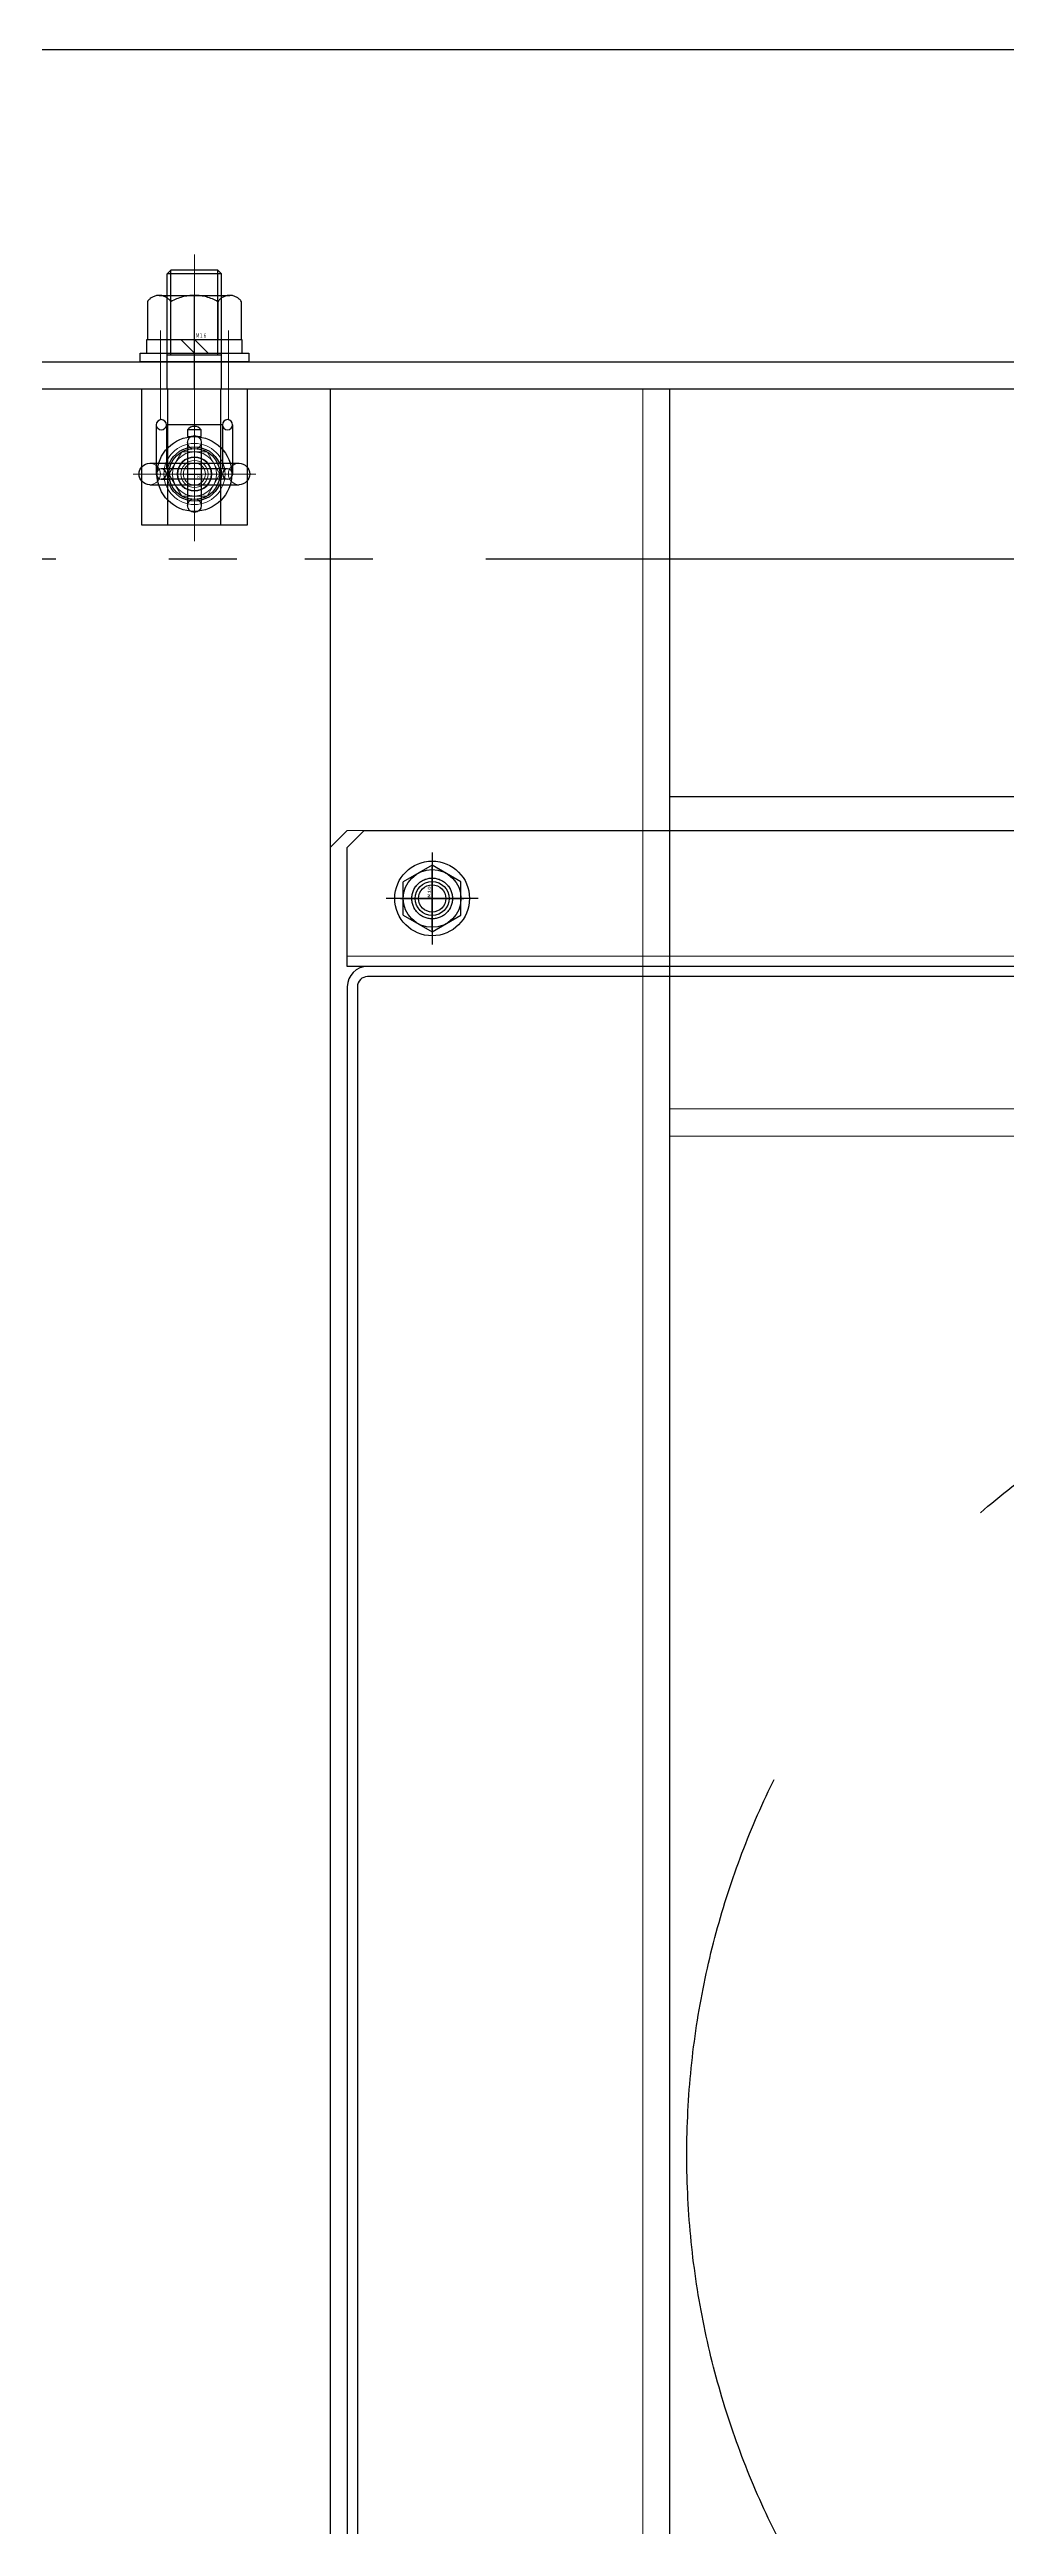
# Model space of a CAD drawing. Units: millimetres at full size. Extents: x -18456 to 18937, y -12290 to 13871.
# Drawn here: x 2281 to 3127, y 6336 to 8524 of the extents above; entities that cross this region are included whole.
import ezdxf
from ezdxf.enums import TextEntityAlignment as Align

# ---------------------------------------------------------------- set-up
doc = ezdxf.new("R2010")
doc.units = ezdxf.units.MM
doc.header["$LTSCALE"] = 100
doc.linetypes.add('CHAIN2', pattern=[12, 9, -1, 1, -1])
doc.linetypes.add('DOUBLE_CHAIN2', pattern=[12.8, 9, -1, 0.6, -0.6, 0.6, -1])
for name, color, linetype in [('0-2_0', 2, 'Continuous'), ('0-3_06_PHANTOM', 2, 'DOUBLE_CHAIN2'), ('0-6_10_DRAFT', 1, 'Continuous')]:
    doc.layers.add(name, color=color, linetype=linetype)
doc.layers.add('0-7_05_CENTER', color=2, linetype='CHAIN2', lineweight=18)
doc.layers.add('0-8_04_HIDDEN', color=7, linetype='Continuous', lineweight=18)
doc.styles.add('ＭＳ ゴシック', font='')
doc.styles.get('ＭＳ ゴシック').set_extended_font_data('MS Gothic')

# ---------------------------------------------------------------- blocks, each defined once
blk = doc.blocks.new('A$C54C30508_1')
at = {"layer": '0-2_0', "color": 134}
for p, q in [((175, -20), (-19, -20)), ((-25, -26), (-25, -1414)), ((-22, -26), (-22, -1414)), ((175, -23), (-19, -23))]:
    blk.add_line(p, q, dxfattribs=at)
blk.add_lwpolyline([(175, -20), (-25, -20), (-25, 15), (-20, 20), (670, 20), (675, 15), (675, -20), (475, -20)], dxfattribs=at)
for radius in [6, 3]:
    blk.add_arc((-19, -26), radius, 90, 180, dxfattribs=at)
at = {"layer": '0-6_10_DRAFT'}
for p, q in [((0, -9.34), (0, 9.34)), ((-9.34, 0), (9.34, 0))]:
    blk.add_line(p, q, dxfattribs=at)
blk.add_circle((0, 0), 6, dxfattribs=at)
at = {"layer": '0-8_04_HIDDEN'}
blk.add_line((-25, -17), (675, -17), dxfattribs=at)
blk = doc.blocks.new('10b_2')
at = {"layer": '0-2_0', "color": 134}
for q in [(-9.8, 0), (4.9, 8.49)]:
    blk.add_line((-4.9, 8.49), q, dxfattribs=at)
at = {"layer": '0-2_0', "color": 134, "linetype": 'CHAIN2'}
for p, q in [((0, -13.51), (0, 13.51)), ((13.51, 0), (-13.51, 0))]:
    blk.add_line(p, q, dxfattribs=at)
at = {"layer": '0-2_0', "color": 134}
for points in [[(4.9, -8.49), (9.8, 0), (4.9, 8.49)], [(-9.8, 0), (-4.9, -8.49), (4.9, -8.49)]]:
    blk.add_lwpolyline(points, dxfattribs=at)
for radius in [11, 8.49, 5, 4]:
    blk.add_circle((0, 0), radius, dxfattribs=at)
at = {"layer": '0-6_10_DRAFT', "style": 'ＭＳ ゴシック', "width": 1.8}
blk.add_text('M10', height=0.916, dxfattribs=at).set_placement((0.26, 0.12), align=Align.BOTTOM_LEFT)
blk = doc.blocks.new('A$C64556005')
at = {"layer": '0-7_05_CENTER'}
for p, q in [((0, 9.34), (0, -9.34)), ((-9.34, 0), (9.34, 0))]:
    blk.add_line(p, q, dxfattribs=at)
at = {"layer": '0-8_04_HIDDEN'}
for p, q in [((-26, 25), (-1414, 25)), ((-26, 22), (-1414, 22)), ((-23, -669), (-23, 19)), ((-20, -669), (-20, 19))]:
    blk.add_line(p, q, dxfattribs=at)
blk.add_lwpolyline([(15, -680), (-1455, -680), (-1460, -675), (-1460, 25), (-1455, 30), (15, 30), (20, 25), (20, -675)], close=True, dxfattribs=at)
blk.add_circle((0, 0), 6, dxfattribs=at)
for radius in [6, 3]:
    blk.add_arc((-26, 19), radius, 0, 90, dxfattribs=at)
blk = doc.blocks.new('A$C049B7EE3_1')
at = {"layer": '0-3_06_PHANTOM', "color": 7}
blk.add_circle((1070, 325), 250.01, dxfattribs=at)
at = {"layer": '0-2_0', "rotation": 270}
blk.add_blockref('A$C54C30508_1', (1440, 650), dxfattribs=at)
at = {"layer": '0-8_04_HIDDEN'}
for name in ['A$C64556005', '10b_2']:
    blk.add_blockref(name, (1440, 650), dxfattribs=at)
blk = doc.blocks.new('A$C092B7092_1_1')
at = {"layer": '0-3_06_PHANTOM', "color": 7}
for p, q in [((90, 1008), (2590, 1008)), ((2065, 880), (2590, 880))]:
    blk.add_line(p, q, dxfattribs=at)
for points in [[(90, 1100), (2590, 1100), (2590, 1000), (90, 1000)], [(2065, 1000), (1965, 1000), (1965, -1000), (2065, -1000)]]:
    blk.add_lwpolyline(points, close=True, dxfattribs=at)
blk.add_circle((1995, 850), 6, dxfattribs=at)
at = {"layer": '0-6_10_DRAFT'}
blk.add_line((1925, 1000), (1925, 1008), dxfattribs=at)
at = {"layer": '0-7_05_CENTER'}
for p, q in [((1915, 991.13), (1915, 1017.23)), ((1935, 991.13), (1935, 1017.23)), ((1995, 860.95), (1995, 839.05)), ((2005.95, 850), (1984.05, 850))]:
    blk.add_line(p, q, dxfattribs=at)
at = {"layer": '0-8_04_HIDDEN'}
for p, q in [((2057, -1000), (2057, 1000)), ((2065, 788), (2682, 788))]:
    blk.add_line(p, q, dxfattribs=at)
blk.add_lwpolyline([(2065, 780), (2590, 780), (2682, 780)], dxfattribs=at)
blk = doc.blocks.new('M8アイナットc')
at = {"layer": '0-2_0'}
for p, q in [((-13.15, 3.15), (13.15, 3.15)), ((-13.15, -3.15), (13.15, -3.15))]:
    blk.add_line(p, q, dxfattribs=at)
for centre, radius, start, end in [((0, 0), 8, 23.18804, 156.81196), ((-13.15, 0), 3.15, 90, 270), ((13.15, 0), 3.15, 270, 90), ((0, 0), 8, 203.18804, 336.81196)]:
    blk.add_arc(centre, radius, start, end, dxfattribs=at)
at = {"layer": '0-7_05_CENTER'}
for p, q in [((0, -10.01), (0, 10.01)), ((-18.09, 0), (18.09, 0))]:
    blk.add_line(p, q, dxfattribs=at)
at = {"layer": '0-8_04_HIDDEN', "color": 2}
for radius in [4, 3.25]:
    blk.add_circle((0, 0), radius, dxfattribs=at)
for centre, radius, start, end in [((-13.15, 0), 3.15, 270, 90), ((0, 0), 8, 156.81196, 203.18804), ((0, 0), 8, 336.81196, 23.18804), ((13.15, 0), 3.15, 90, 270)]:
    blk.add_arc(centre, radius, start, end, dxfattribs=at)
blk = doc.blocks.new('8b_1_1')
at = {"layer": '0-8_04_HIDDEN', "color": 2, "linetype": 'CHAIN2'}
for p, q in [((0, -10.87), (0, 10.87)), ((10.87, 0), (-10.87, 0))]:
    blk.add_line(p, q, dxfattribs=at)
at = {"layer": '0-8_04_HIDDEN', "color": 2}
for p, q in [((-3.75, 6.49), (-7.5, 0)), ((-7.5, 0), (-3.75, -6.49)), ((3.75, 6.49), (-3.75, 6.49)), ((3.75, 6.49), (-3.75, 6.49)), ((7.5, 0), (3.75, 6.49)), ((3.75, -6.49), (7.5, 0)), ((-3.75, -6.49), (3.75, -6.49)), ((-3.75, -6.49), (3.75, -6.49))]:
    blk.add_line(p, q, dxfattribs=at)
for points in [[(-3.75, 6.49), (-7.5, 0), (-3.75, -6.49)], [(3.75, -6.49), (7.5, 0), (3.75, 6.49)]]:
    blk.add_lwpolyline(points, dxfattribs=at)
for radius in [9, 6.5, 4, 3.25]:
    blk.add_circle((0, 0), radius, dxfattribs=at)
at = {"layer": '0-6_10_DRAFT', "style": 'ＭＳ ゴシック', "width": 1.75}
blk.add_text('M8', height=0.733, dxfattribs=at).set_placement((0.76, 0.14), align=Align.BOTTOM_LEFT)
blk = doc.blocks.new('A$C4764547B')
at = {"layer": '0-2_0'}
for p, q in [((-2, -9.3), (-2, 9.3)), ((2, -9.3), (2, 9.3))]:
    blk.add_line(p, q, dxfattribs=at)
for centre, start, end in [((0, 9.3), 0, 180), ((0, -9.3), 180, 0)]:
    blk.add_arc(centre, 2, start, end, dxfattribs=at)
at = {"layer": '0-6_10_DRAFT'}
blk.add_line((-2, 0), (2, 0), dxfattribs=at)
at = {"layer": '0-8_04_HIDDEN', "color": 2}
for centre, start, end in [((0, 9.3), 180, 0), ((0, -9.3), 0, 180)]:
    blk.add_arc(centre, 2, start, end, dxfattribs=at)
blk = doc.blocks.new('A$C5B506AB2')
at = {"layer": '0-2_0'}
for p, q in [((-11.25, 14.51), (-11.25, 0)), ((11.25, 14.51), (11.25, 0)), ((9.75, 1.5), (-9.75, 1.5)), ((-9.77, -1.5), (-7.35, -1.5)), ((9.75, -1.5), (-9.75, -1.5)), ((9.77, -1.5), (7.35, -1.5))]:
    blk.add_line(p, q, dxfattribs=at)
for points in [[(-8.25, 14.51), (-8.25, 1.5), (-7.35, 1.5)], [(8.25, 14.51), (8.25, 1.5), (7.35, 1.5)]]:
    blk.add_lwpolyline(points, dxfattribs=at)
blk.add_lwpolyline([(2, 11), (2, 13), (-2, 13), (-2, 11)], close=True, dxfattribs=at)
for radius in [11, 7.5, 5]:
    blk.add_circle((0, 0), radius, dxfattribs=at)
for centre, radius, start, end in [((-9.75, 14.51), 1.5, 0, 180), ((9.75, 14.51), 1.5, 0, 180), ((-9.75, 14.51), 1.5, 180, 0), ((0, 11.51), 2.5, 36.77126, 143.22874), ((9.75, 14.51), 1.5, 180, 0), ((-9.77, 0), 1.5, 180, 270), ((-9.75, 0), 1.5, 90, 270), ((-9.75, 0), 1.5, 270, 90), ((9.75, 0), 1.5, 90, 270), ((9.75, 0), 1.5, 270, 90), ((9.77, 0), 1.5, 270, 0)]:
    blk.add_arc(centre, radius, start, end, dxfattribs=at)
at = {"layer": '0-6_10_DRAFT'}
blk.add_line((8.25, 14.51), (-8.25, 14.51), dxfattribs=at)
at = {"layer": '0-7_05_CENTER'}
for p, q in [((0, -13.89), (0, 17.93)), ((-14.88, 0), (14.88, 0))]:
    blk.add_line(p, q, dxfattribs=at)
blk = doc.blocks.new('A$C4C410D0F')
at = {"layer": '0-2_0'}
for name in ['M8アイナットc', '8b_1_1', 'A$C4764547B']:
    blk.add_blockref(name, (0, 0), dxfattribs=at)
at = {"layer": '0-2_0', "xscale": -1, "rotation": 180}
blk.add_blockref('A$C5B506AB2', (0, 0), dxfattribs=at)
blk = doc.blocks.new('A$C0CFD4AA6')
at = {"layer": '0-2_0', "color": 3}
for p, q in [((-7.8, 40), (-7.8, 0)), ((7.79, 40), (7.79, 0))]:
    blk.add_line(p, q, dxfattribs=at)
at = {"layer": '0-2_0', "color": 134}
for p, q in [((-8.01, 0), (-8.01, -33.92)), ((7.99, 0), (7.99, -33.92)), ((7.99, -10), (-8.01, -10)), ((-6.92, -10), (-6.92, -35)), ((6.91, -10), (6.91, -35))]:
    blk.add_line(p, q, dxfattribs=at)
blk.add_lwpolyline([(-15.6, 40), (15.58, 40), (15.58, 0), (-15.6, 0)], close=True, dxfattribs=at)
for points in [[(7.99, -33.92), (-8.01, -33.92), (-6.92, -35)], [(7.99, -33.92), (6.91, -35), (-6.92, -35)]]:
    blk.add_lwpolyline(points, dxfattribs=at)
blk.add_circle((0, 25), 5, dxfattribs=at)
at = {"layer": '0-7_05_CENTER'}
for p, q in [((0, -39.68), (0, 44.81)), ((9.44, 25), (-9.44, 25))]:
    blk.add_line(p, q, dxfattribs=at)
blk = doc.blocks.new('M16Nza_1_1')
at = {"layer": '0-3_06_PHANTOM', "color": 7}
for p, q in [((-13.85, 17.74), (-13.85, 6.6)), ((-10.39, 19.6), (10.39, 19.6)), ((-6.92, 6.6), (-6.92, 17.74)), ((6.93, 17.74), (6.93, 6.6)), ((13.85, 6.6), (13.85, 17.74)), ((-4, 6.6), (0, 2.6)), ((0, 6.6), (4, 2.6)), ((14, 6.6), (14, 2.6))]:
    blk.add_line(p, q, dxfattribs=at)
at = {"layer": '0-3_06_PHANTOM', "color": 7, "linetype": 'CHAIN2'}
blk.add_line((0, 0), (0, 19.6), dxfattribs=at)
at = {"layer": '0-3_06_PHANTOM', "color": 7}
blk.add_lwpolyline([(-16, 2.6), (16, 2.6), (16, 0), (-16, 0)], close=True, dxfattribs=at)
blk.add_lwpolyline([(-14, 2.6), (-14, 6.6), (14, 6.6)], dxfattribs=at)
for centre, radius, start, end in [((-10.39, 15.44), 4.16, 33.626, 146.374), ((0, 5.75), 13.85, 60, 120), ((10.39, 15.44), 4.16, 33.626, 146.374)]:
    blk.add_arc(centre, radius, start, end, dxfattribs=at)
at = {"layer": '0-6_10_DRAFT', "style": 'ＭＳ ゴシック', "width": 0.6}
blk.add_text('Ｍ１６', height=1.257, dxfattribs=at).set_placement((0.41, 6.78), align=Align.BOTTOM_LEFT)

msp = doc.modelspace()

# ---------------------------------------------------------------- linework, layer by layer
at = {"layer": '0-3_06_PHANTOM', "color": 5}
msp.add_lwpolyline([(-2453.3, 8074), (4474.7, 8074), (4474.7, 2374), (-2453.3, 2374)], close=True, dxfattribs=at)

# ---------------------------------------------------------------- block references
at = {"layer": '0-2_0', "xscale": 3, "yscale": 3}
for name, p in [('A$C092B7092_1_1', (-3365.8, 5224)), ('M16Nza_1_1', (2409.2, 8248))]:
    msp.add_blockref(name, p, dxfattribs=at)
at = {"layer": '0-2_0', "yscale": 3}
for name, p, xscale, rotation in [('A$C0CFD4AA6', (2409.2, 8224), -3, 180), ('A$C4C410D0F', (2409.2, 8149), -3, 180), ('A$C049B7EE3_1', (4569.2, 3454), 3, 90)]:
    msp.add_blockref(name, p, dxfattribs=dict(at, xscale=xscale, rotation=rotation))

doc.saveas('drawing.dxf')
